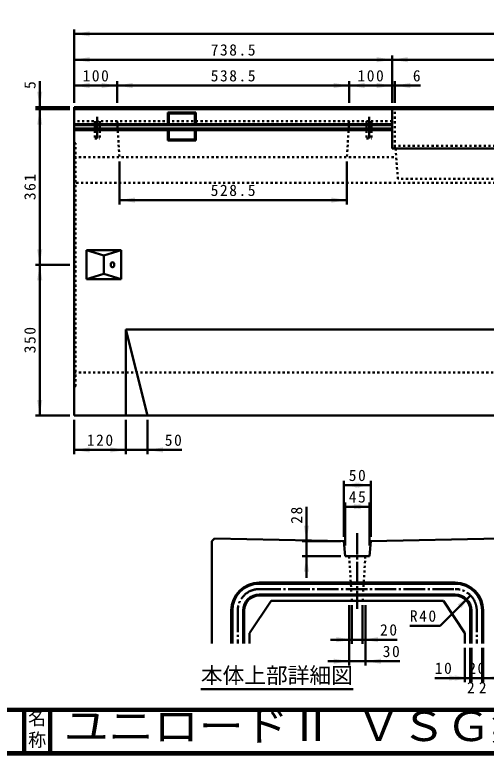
# Model space of a CAD drawing. Units: millimetres, scale not verified. Extents: x 100 to 4105, y 100 to 2870.
# Drawn here: x 1798 to 2893, y 100 to 1819 of the extents above; entities that cross this region are included whole.
import ezdxf
from ezdxf.enums import TextEntityAlignment as Align

# ---------------------------------------------------------------- set-up
doc = ezdxf.new("R2010")
doc.units = ezdxf.units.MM
doc.header["$LTSCALE"] = 5
doc.linetypes.add('USER1', pattern=[2.2, 1, -1.2])
doc.linetypes.add('USER2', pattern=[13.4, 10, -1.2, 1, -1.2])
doc.layers.add('V-nasSTD', color=7, linetype='Continuous', lineweight=50)
doc.styles.add('ＭＳ ゴシック', font='')
doc.styles.get('ＭＳ ゴシック').set_extended_font_data('MS Gothic')

msp = doc.modelspace()

# ---------------------------------------------------------------- hatches: boundary and pattern name
at = {"layer": 'V-nasSTD'}
for points in [[(1972, 1780.655), (1936, 1774.655), (1972, 1768.655)], [(1972, 1720.655), (1936, 1714.655), (1972, 1708.655)], [(2638.5, 1708.655), (2674.5, 1714.655), (2638.5, 1720.655)], [(2710.5, 1720.655), (2674.5, 1714.655), (2710.5, 1708.655)], [(1972, 1660.655), (1936, 1654.655), (1972, 1648.655)], [(2000, 1648.655), (2036, 1654.655), (2000, 1660.655)], [(2072, 1660.655), (2036, 1654.655), (2072, 1648.655)], [(2538.5, 1648.655), (2574.5, 1654.655), (2538.5, 1660.655)], [(2610.5, 1660.655), (2574.5, 1654.655), (2610.5, 1648.655)], [(2638.5, 1648.655), (2674.5, 1654.655), (2638.5, 1660.655)], [(2716.5, 1660.655), (2680.5, 1654.655), (2716.5, 1648.655)], [(1850, 1640.655), (1856, 1604.655), (1862, 1640.655)], [(1862, 1563.655), (1856, 1599.655), (1850, 1563.655)], [(2077, 1394.655), (2041, 1388.655), (2077, 1382.655)], [(2533.5, 1382.655), (2569.5, 1388.655), (2533.5, 1394.655)], [(1850, 1274.655), (1856, 1238.655), (1862, 1274.655)], [(1862, 1202.655), (1856, 1238.655), (1850, 1202.655)], [(1850, 924.655), (1856, 888.655), (1862, 924.655)], [(1972, 814.655), (1936, 808.655), (1972, 802.655)], [(2020, 802.655), (2056, 808.655), (2020, 814.655)], [(2142, 814.655), (2106, 808.655), (2142, 802.655)], [(2598.183, 732.943), (2562.183, 726.943), (2598.183, 720.943)], [(2588.683, 720.943), (2624.683, 726.943), (2588.683, 732.943)], [(2601.308, 682.943), (2565.308, 676.943), (2601.308, 670.943)], [(2585.558, 670.943), (2621.558, 676.943), (2585.558, 682.943)], [(2469.308, 632.943), (2475.308, 596.943), (2481.308, 632.943)], [(2469.308, 525.943), (2475.308, 561.943), (2481.308, 525.943)], [(2835.075, 441.349), (2856.289, 471.048), (2826.59, 449.835)], [(2544.933, 362.193), (2580.933, 368.193), (2544.933, 374.193)], [(2641.933, 374.193), (2605.933, 368.193), (2641.933, 362.193)], [(2538.683, 312.193), (2574.683, 318.193), (2538.683, 324.193)], [(2648.183, 324.193), (2612.183, 318.193), (2648.183, 312.193)], [(2807.433, 273.193), (2843.433, 279.193), (2807.433, 285.193)], [(2819.933, 273.193), (2855.933, 279.193), (2819.933, 285.193)], [(2921.933, 285.193), (2885.933, 279.193), (2921.933, 273.193)]]:
    msp.add_hatch(color=256, dxfattribs=at).paths.add_polyline_path(points)

# ---------------------------------------------------------------- linework, layer by layer
for p, q in [((1936, 1614.655), (1936, 1784.655)), ((1936, 1774.655), (3936, 1774.655)), ((2674.5, 1614.655), (2674.5, 1724.655)), ((1936, 1714.655), (2674.5, 1714.655)), ((2674.5, 1714.655), (3197.5, 1714.655)), ((1856, 1664.655), (1856, 1604.655)), ((1936, 1654.655), (2036, 1654.655)), ((2036, 1614.655), (2036, 1664.655)), ((2036, 1654.655), (2574.5, 1654.655)), ((2574.5, 1614.655), (2574.5, 1664.655)), ((2574.5, 1654.655), (2674.5, 1654.655)), ((2674.5, 1654.655), (2680.5, 1654.655)), ((2680.5, 1614.655), (2680.5, 1664.655)), ((2740.5, 1654.655), (2680.5, 1654.655)), ((1926, 1604.655), (1846, 1604.655)), ((1926, 1599.655), (1846, 1599.655)), ((1856, 1599.655), (1856, 1604.655)), ((1856, 1238.655), (1856, 1599.655)), ((1936, 1604.655), (1936, 888.655)), ((1936, 1604.655), (3936, 1604.655)), ((1936, 1599.655), (2674.5, 1599.655)), ((2674.5, 1604.655), (2674.5, 1508.655)), ((3197.5, 1604.655), (2674.5, 1604.655)), ((2674.5, 1599.655), (2936, 1599.655)), ((2153.7, 1591.955), (2218.3, 1591.955)), ((2153.7, 1591.955), (2156, 1589.655)), ((2153.7, 1591.955), (2153.7, 1564.67)), ((2156, 1589.655), (2216, 1589.655)), ((2156, 1589.655), (2156, 1564.67)), ((2216, 1589.655), (2218.3, 1591.955)), ((2216, 1589.655), (2216, 1564.67)), ((2218.3, 1591.955), (2218.3, 1564.67)), ((1936, 1564.67), (2674.5, 1564.67)), ((1936, 1562.655), (2674.5, 1562.655)), ((1936, 1554.655), (2674.5, 1554.655)), ((1936, 1551.296), (2674.5, 1551.296)), ((2153.7, 1551.296), (2153.7, 1527.355)), ((2156, 1551.296), (2156, 1529.655)), ((2216, 1551.296), (2216, 1529.655)), ((2218.3, 1551.296), (2218.3, 1527.355)), ((2153.7, 1527.355), (2156, 1529.655)), ((2153.7, 1527.355), (2218.3, 1527.355)), ((2156, 1529.655), (2216, 1529.655)), ((2216, 1529.655), (2218.3, 1527.355)), ((3197.5, 1508.655), (2674.5, 1508.655)), ((2041, 1478.655), (2041, 1378.655)), ((2569.5, 1478.655), (2569.5, 1378.655)), ((2041, 1388.655), (2569.5, 1388.655)), ((1965, 1272.155), (1965, 1205.155)), ((1965, 1272.155), (2045, 1272.155)), ((1965, 1272.155), (2005, 1260.155)), ((2005, 1260.155), (2045, 1272.155)), ((2045, 1272.155), (2045, 1205.155)), ((2005, 1260.155), (2005, 1217.155)), ((1926, 1238.655), (1846, 1238.655)), ((1856, 888.655), (1856, 1238.655)), ((1965, 1205.155), (2005, 1217.155)), ((1965, 1205.155), (2045, 1205.155)), ((2005, 1217.155), (2045, 1205.155)), ((2056, 1088.655), (2056, 888.655)), ((2056, 1088.655), (2936, 1088.655)), ((2056, 1088.655), (2106, 888.655)), ((1926, 888.655), (1846, 888.655)), ((1936, 888.655), (3936, 888.655)), ((1936, 878.655), (1936, 798.655)), ((2056, 878.655), (2056, 798.655)), ((2106, 878.655), (2106, 798.655)), ((1936, 808.655), (2056, 808.655)), ((2056, 808.655), (2106, 808.655)), ((2186, 808.655), (2106, 808.655)), ((2562.183, 606.943), (2562.183, 736.943)), ((2562.183, 726.943), (2624.683, 726.943)), ((2624.683, 606.943), (2624.683, 736.943)), ((2475.308, 676.943), (2475.308, 596.943)), ((2565.308, 586.943), (2565.308, 686.943)), ((2565.308, 676.943), (2621.558, 676.943)), ((2621.558, 586.943), (2621.558, 686.943)), ((2262.183, 603.193), (2255.933, 596.943)), ((2562.183, 596.943), (2262.183, 603.193)), ((2624.683, 596.943), (2924.683, 603.193)), ((2255.933, 359.193), (2255.933, 596.943)), ((2555.308, 596.943), (2465.308, 596.943)), ((2475.308, 561.943), (2475.308, 596.943)), ((2562.183, 596.943), (2565.308, 561.943)), ((2624.683, 596.943), (2621.558, 561.943)), ((2555.308, 561.943), (2465.308, 561.943)), ((2475.308, 511.943), (2475.308, 561.943)), ((2621.558, 561.943), (2565.308, 561.943)), ((2365.933, 500.693), (2820.933, 500.693)), ((2365.933, 498.193), (2820.933, 498.193)), ((2365.933, 473.193), (2820.933, 473.193)), ((2365.933, 470.693), (2820.933, 470.693)), ((2785.578, 400.337), (2856.289, 471.048)), ((2393.433, 458.193), (2343.433, 383.193)), ((2393.433, 458.193), (2793.433, 458.193)), ((2574.683, 448.193), (2574.683, 308.193)), ((2580.933, 448.193), (2580.933, 358.193)), ((2605.933, 448.193), (2605.933, 358.193)), ((2612.183, 448.193), (2612.183, 308.193)), ((2793.433, 458.193), (2843.433, 383.193)), ((2300.933, 395.693), (2300.933, 435.693)), ((2303.433, 435.693), (2303.433, 359.193)), ((2328.433, 435.693), (2328.433, 359.193)), ((2330.933, 395.693), (2330.933, 435.693)), ((2855.933, 435.693), (2855.933, 395.693)), ((2858.433, 435.693), (2858.433, 359.193)), ((2883.433, 435.693), (2883.433, 359.193)), ((2885.933, 435.693), (2885.933, 395.693)), ((2300.933, 359.193), (2300.933, 395.693)), ((2330.933, 359.193), (2330.933, 395.693)), ((2785.578, 400.337), (2715.578, 400.337)), ((2855.933, 395.693), (2855.933, 359.193)), ((2885.933, 395.693), (2885.933, 359.193)), ((2343.433, 383.193), (2343.433, 359.193)), ((2843.433, 383.193), (2843.433, 359.193)), ((2530.933, 368.193), (2580.933, 368.193)), ((2580.933, 368.193), (2605.933, 368.193)), ((2685.933, 368.193), (2605.933, 368.193)), ((2843.433, 349.193), (2843.433, 269.193)), ((2855.933, 349.193), (2855.933, 269.193)), ((2858.433, 349.193), (2858.433, 269.193)), ((2883.433, 349.193), (2883.433, 269.193)), ((2885.933, 349.193), (2885.933, 269.193)), ((2524.683, 318.193), (2574.683, 318.193)), ((2574.683, 318.193), (2612.183, 318.193)), ((2692.183, 318.193), (2612.183, 318.193)), ((2773.433, 279.193), (2843.433, 279.193)), ((2843.433, 279.193), (2855.933, 279.193)), ((2855.933, 279.193), (2858.433, 279.193)), ((2858.433, 279.193), (2883.433, 279.193)), ((2883.433, 279.193), (2885.933, 279.193)), ((2885.933, 279.193), (2930.933, 279.193)), ((2230.197, 253.407), (2584.207, 253.407))]:
    msp.add_line(p, q, dxfattribs=at)
at = {"layer": 'V-nasSTD', "linetype": 'USER1'}
for p, q in [((1936, 1599.655), (2674.5, 1599.655)), ((2680.5, 1604.655), (2680.5, 1508.655)), ((2674.5, 1571.655), (1936, 1571.655)), ((1983.7, 1571.655), (1983.7, 1531.655)), ((1995.7, 1571.655), (1995.7, 1531.655)), ((2036, 1571.655), (2041, 1488.655)), ((2574.5, 1571.655), (2569.5, 1488.655)), ((2614.8, 1571.655), (2614.8, 1531.655)), ((2626.8, 1571.655), (2626.8, 1531.655)), ((1983.7, 1531.655), (1995.7, 1531.655)), ((2614.8, 1531.655), (2626.8, 1531.655)), ((1936, 1522.655), (1939, 1520.655)), ((1939, 956.655), (1939, 1520.655)), ((2936, 1514.655), (2680.5, 1514.655)), ((1936, 1498.655), (1939, 1500.655)), ((2682.25, 1508.655), (2687.687, 1437.935)), ((1936, 1488.655), (2683.788, 1488.655)), ((2936, 1428.655), (1936, 1428.655)), ((3184.313, 1437.935), (2687.687, 1437.935)), ((1936, 988.655), (2936, 988.655)), ((1936, 978.655), (1939, 976.655)), ((1936, 954.655), (1939, 956.655)), ((2574.683, 561.943), (2580.933, 458.193)), ((2612.183, 561.943), (2605.933, 458.193))]:
    msp.add_line(p, q, dxfattribs=at)
at = {"layer": 'V-nasSTD', "linetype": 'USER2'}
for p, q in [((1989.7, 1581.655), (1989.7, 1531.655)), ((2620.8, 1581.655), (2620.8, 1531.655)), ((2593.433, 615.693), (2593.433, 439.443)), ((2365.933, 485.693), (2820.933, 485.693)), ((2315.933, 435.693), (2315.933, 359.193)), ((2870.933, 435.693), (2870.933, 359.193))]:
    msp.add_line(p, q, dxfattribs=at)
at = {"layer": 'V-nasSTD', "lineweight": 100}
for p, q in [((105, 205), (4100, 205)), ((1820, 205), (1820, 105)), ((1880, 205), (1880, 105)), ((105, 105), (4100, 105))]:
    msp.add_line(p, q, dxfattribs=at)
at = {"layer": 'V-nasSTD', "lineweight": 13}
msp.add_lwpolyline([(100, 100), (100, 2870), (4105, 2870), (4105, 100)], close=True, dxfattribs=at)
at = {"layer": 'V-nasSTD'}
for centre, radius, start, end in [((2365.933, 435.693), 65, 90, 180), ((2820.933, 435.693), 65, 0, 90), ((2365.933, 435.693), 62.5, 90, 180), ((2820.933, 435.693), 62.5, 0, 90), ((2365.933, 435.693), 37.5, 90, 180), ((2365.933, 435.693), 35, 90, 180), ((2820.933, 435.693), 37.5, 0, 90), ((2820.933, 435.693), 35, 0, 90)]:
    msp.add_arc(centre, radius, start, end, dxfattribs=at)
at = {"layer": 'V-nasSTD', "linetype": 'USER2'}
for centre, start, end in [((2365.933, 435.693), 90, 180), ((2820.933, 435.693), 0, 90)]:
    msp.add_arc(centre, 50, start, end, dxfattribs=at)
at = {"layer": 'V-nasSTD'}
msp.add_ellipse((2025, 1238.655), major_axis=(0, 6), ratio=0.707107, dxfattribs=at)

# ---------------------------------------------------------------- texts
at = {"layer": 'V-nasSTD', "style": 'ＭＳ ゴシック'}
for s, height, p in [('6', 26.39, (2722.5, 1690.655)), ('本体上部詳細図', 36.95, (2230.197, 303.807)), ('2', 26.39, (2848.183, 270.193)), ('2', 26.39, (2875.683, 270.193)), ('名', 30.79, (1828.982, 200.999)), ('称', 30.79, (1828.976, 151.01))]:
    msp.add_text(s, height=height, dxfattribs=at).set_placement(p, align=Align.TOP_LEFT)
msp.add_text('5', height=26.39, rotation=90, dxfattribs=at).set_placement((1820, 1646.655), align=Align.TOP_LEFT)
at = {"layer": 'V-nasSTD', "style": 'ＭＳ ゴシック', "width": 1.1}
msp.add_text('ユニロードⅡ ＶＳＧ集水', height=69.65, dxfattribs=at).set_placement((1911.5, 202.47), align=Align.TOP_LEFT)
at = {"layer": 'V-nasSTD', "char_height": 26.39, "attachment_point": 1, "style": 'ＭＳ ゴシック'}
for s, insert in [('\\T1.2;738.5', (2253.05, 1750.655)), ('\\T1.2;100', (1955.4, 1690.655)), ('\\T1.2;538.5', (2253.05, 1690.655)), ('\\T1.2;100', (2593.9, 1690.655)), ('\\T1.2;528.5', (2253.05, 1424.655)), ('\\T1.2;120', (1965.4, 844.655)), ('\\T1.2;50', (2146.4, 844.651)), ('\\T1.2;50', (2573.633, 762.943)), ('\\T1.2;45', (2573.633, 712.943)), ('\\T1.2;R40', (2715.578, 436.337)), ('\\T1.2;20', (2646.333, 404.193)), ('\\T1.2;30', (2652.583, 354.193)), ('\\T1.2;10', (2773.433, 315.193)), ('\\T1.2;20', (2851.133, 315.193))]:
    msp.add_mtext(s, dxfattribs=dict(at, insert=insert))
at = {"layer": 'V-nasSTD', "char_height": 26.39, "attachment_point": 1, "rotation": 90, "style": 'ＭＳ ゴシック'}
for s, insert in [('\\T1.2;361', (1820, 1388.555)), ('\\T1.2;350', (1820, 1033.055)), ('\\T1.2;28', (2439.312, 637.343))]:
    msp.add_mtext(s, dxfattribs=dict(at, insert=insert))

doc.saveas('drawing.dxf')
